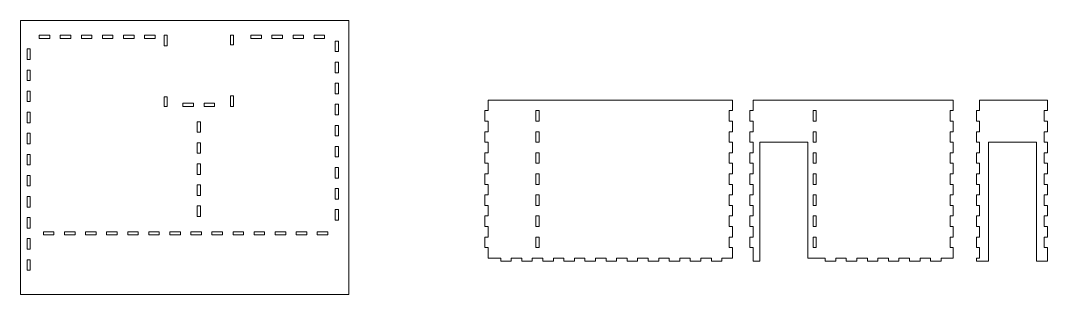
# Model space of a CAD drawing. Header units: millimetres. Extents: x -17105 to -8097, y 7860 to 10394.
# Drawn here: x -14650 to -13675, y 10134 to 10394 of the extents above; entities that cross this region are included whole.
import ezdxf

# ---------------------------------------------------------------- set-up
doc = ezdxf.new("R2010")
doc.units = ezdxf.units.MM
doc.layers.add('A-DETL-THIN', color=151, linetype='Continuous', lineweight=9)

msp = doc.modelspace()

# ---------------------------------------------------------------- linework, layer by layer
at = {"layer": 'A-DETL-THIN'}
for p, q in [((-14650.47, 10393.85), (-14338.74, 10393.85)), ((-14650.47, 10133.85), (-14650.47, 10393.85)), ((-14338.74, 10393.85), (-14338.74, 10133.85)), ((-14632.74, 10379.85), (-14632.74, 10376.85)), ((-14632.74, 10379.85), (-14622.74, 10379.85)), ((-14622.74, 10376.85), (-14632.74, 10376.85)), ((-14622.74, 10379.85), (-14622.74, 10376.85)), ((-14612.74, 10379.85), (-14612.74, 10376.85)), ((-14612.74, 10379.85), (-14602.74, 10379.85)), ((-14602.74, 10376.85), (-14612.74, 10376.85)), ((-14602.74, 10379.85), (-14602.74, 10376.85)), ((-14592.74, 10379.85), (-14592.74, 10376.85)), ((-14592.74, 10379.85), (-14582.74, 10379.85)), ((-14582.74, 10376.85), (-14592.74, 10376.85)), ((-14582.74, 10379.85), (-14582.74, 10376.85)), ((-14572.74, 10379.85), (-14572.74, 10376.85)), ((-14572.74, 10379.85), (-14562.74, 10379.85)), ((-14562.74, 10376.85), (-14572.74, 10376.85)), ((-14562.74, 10379.85), (-14562.74, 10376.85)), ((-14552.74, 10379.85), (-14552.74, 10376.85)), ((-14552.74, 10379.85), (-14542.74, 10379.85)), ((-14542.74, 10376.85), (-14552.74, 10376.85)), ((-14542.74, 10379.85), (-14542.74, 10376.85)), ((-14532.74, 10379.85), (-14532.74, 10376.85)), ((-14532.74, 10379.85), (-14522.74, 10379.85)), ((-14522.74, 10376.85), (-14532.74, 10376.85)), ((-14522.74, 10379.85), (-14522.74, 10376.85)), ((-14514.24, 10379.85), (-14514.24, 10369.85)), ((-14514.24, 10379.85), (-14511.24, 10379.85)), ((-14511.24, 10379.85), (-14511.24, 10369.85)), ((-14451.24, 10379.85), (-14451.24, 10370.85)), ((-14451.24, 10379.85), (-14448.24, 10379.85)), ((-14448.24, 10379.85), (-14448.24, 10370.85)), ((-14431.74, 10379.85), (-14431.74, 10376.85)), ((-14431.74, 10379.85), (-14421.74, 10379.85)), ((-14421.74, 10376.85), (-14431.74, 10376.85)), ((-14421.74, 10379.85), (-14421.74, 10376.85)), ((-14411.74, 10379.85), (-14411.74, 10376.85)), ((-14411.74, 10379.85), (-14401.74, 10379.85)), ((-14401.74, 10376.85), (-14411.74, 10376.85)), ((-14401.74, 10379.85), (-14401.74, 10376.85)), ((-14391.74, 10379.85), (-14391.74, 10376.85)), ((-14391.74, 10379.85), (-14381.74, 10379.85)), ((-14381.74, 10376.85), (-14391.74, 10376.85)), ((-14381.74, 10379.85), (-14381.74, 10376.85)), ((-14371.74, 10379.85), (-14371.74, 10376.85)), ((-14371.74, 10379.85), (-14361.74, 10379.85)), ((-14361.74, 10376.85), (-14371.74, 10376.85)), ((-14361.74, 10379.85), (-14361.74, 10376.85)), ((-14351.74, 10374.35), (-14348.74, 10374.35)), ((-14351.74, 10364.35), (-14351.74, 10374.35)), ((-14348.74, 10374.35), (-14348.74, 10364.35)), ((-14644.24, 10366.85), (-14641.24, 10366.85)), ((-14644.24, 10356.85), (-14644.24, 10366.85)), ((-14641.24, 10366.85), (-14641.24, 10356.85)), ((-14514.24, 10369.85), (-14511.24, 10369.85)), ((-14448.24, 10370.85), (-14451.24, 10370.85)), ((-14351.74, 10364.35), (-14348.74, 10364.35)), ((-14644.24, 10356.85), (-14641.24, 10356.85)), ((-14351.74, 10354.35), (-14348.74, 10354.35)), ((-14351.74, 10344.35), (-14351.74, 10354.35)), ((-14348.74, 10354.35), (-14348.74, 10344.35)), ((-14644.24, 10346.85), (-14641.24, 10346.85)), ((-14644.24, 10336.85), (-14644.24, 10346.85)), ((-14641.24, 10346.85), (-14641.24, 10336.85)), ((-14644.24, 10336.85), (-14641.24, 10336.85)), ((-14351.74, 10344.35), (-14348.74, 10344.35)), ((-14644.24, 10326.85), (-14641.24, 10326.85)), ((-14644.24, 10316.85), (-14644.24, 10326.85)), ((-14641.24, 10326.85), (-14641.24, 10316.85)), ((-14351.74, 10334.35), (-14348.74, 10334.35)), ((-14351.74, 10324.35), (-14351.74, 10334.35)), ((-14348.74, 10334.35), (-14348.74, 10324.35)), ((-14644.24, 10316.85), (-14641.24, 10316.85)), ((-14514.24, 10312.35), (-14514.24, 10321.35)), ((-14514.24, 10321.35), (-14511.24, 10321.35)), ((-14511.24, 10321.35), (-14511.24, 10312.35)), ((-14448.24, 10322.35), (-14451.24, 10322.35)), ((-14451.24, 10322.35), (-14451.24, 10312.35)), ((-14448.24, 10312.35), (-14448.24, 10322.35)), ((-14351.74, 10324.35), (-14348.74, 10324.35)), ((-14206.61, 10318.34), (-14206.61, 10308.34)), ((-13974.61, 10318.34), (-14206.61, 10318.34)), ((-14206.61, 10308.34), (-14206.61, 10318.34)), ((-13974.61, 10318.34), (-13974.61, 10308.34)), ((-13974.61, 10308.34), (-13974.61, 10318.34)), ((-13954.98, 10318.34), (-13954.98, 10308.34)), ((-13954.98, 10318.34), (-13764.98, 10318.34)), ((-13954.98, 10308.34), (-13954.98, 10318.34)), ((-13764.98, 10318.34), (-13764.98, 10308.34)), ((-13764.98, 10308.34), (-13764.98, 10318.34)), ((-13739.98, 10318.34), (-13739.98, 10308.34)), ((-13739.98, 10318.34), (-13675.48, 10318.34)), ((-13739.98, 10308.34), (-13739.98, 10318.34)), ((-13675.48, 10318.34), (-13675.48, 10308.34)), ((-13675.48, 10308.34), (-13675.48, 10318.34)), ((-14644.24, 10306.85), (-14641.24, 10306.85)), ((-14644.24, 10296.85), (-14644.24, 10306.85)), ((-14641.24, 10306.85), (-14641.24, 10296.85)), ((-14511.24, 10312.35), (-14514.24, 10312.35)), ((-14496.24, 10315.35), (-14496.24, 10312.35)), ((-14496.24, 10315.35), (-14486.24, 10315.35)), ((-14486.24, 10312.35), (-14496.24, 10312.35)), ((-14486.24, 10315.35), (-14486.24, 10312.35)), ((-14476.24, 10315.35), (-14476.24, 10312.35)), ((-14476.24, 10315.35), (-14466.24, 10315.35)), ((-14466.24, 10312.35), (-14476.24, 10312.35)), ((-14466.24, 10315.35), (-14466.24, 10312.35)), ((-14451.24, 10312.35), (-14448.24, 10312.35)), ((-14351.74, 10314.35), (-14348.74, 10314.35)), ((-14351.74, 10304.35), (-14351.74, 10314.35)), ((-14348.74, 10314.35), (-14348.74, 10304.35)), ((-14206.61, 10308.34), (-14209.61, 10308.34)), ((-14209.61, 10308.34), (-14209.61, 10298.34)), ((-14158.11, 10308.34), (-14161.11, 10308.34)), ((-14161.11, 10308.34), (-14161.11, 10298.34)), ((-14158.11, 10308.34), (-14158.11, 10298.34)), ((-13974.61, 10308.34), (-13977.61, 10308.34)), ((-13977.61, 10308.34), (-13977.61, 10298.34)), ((-13954.98, 10308.34), (-13957.98, 10308.34)), ((-13957.98, 10308.34), (-13957.98, 10298.34)), ((-13894.98, 10308.34), (-13897.98, 10308.34)), ((-13897.98, 10308.34), (-13897.98, 10298.34)), ((-13894.98, 10308.34), (-13894.98, 10298.34)), ((-13764.98, 10308.34), (-13767.98, 10308.34)), ((-13767.98, 10308.34), (-13767.98, 10298.34)), ((-13739.98, 10308.34), (-13742.98, 10308.34)), ((-13742.98, 10308.34), (-13742.98, 10298.34)), ((-13675.48, 10308.34), (-13678.48, 10308.34)), ((-13678.48, 10308.34), (-13678.48, 10298.34)), ((-14644.24, 10296.85), (-14641.24, 10296.85)), ((-14482.74, 10297.85), (-14479.74, 10297.85)), ((-14482.74, 10287.85), (-14482.74, 10297.85)), ((-14479.74, 10297.85), (-14479.74, 10287.85)), ((-14351.74, 10304.35), (-14348.74, 10304.35)), ((-14206.61, 10298.34), (-14209.61, 10298.34)), ((-14206.61, 10288.34), (-14206.61, 10298.34)), ((-14158.11, 10298.34), (-14161.11, 10298.34)), ((-13974.61, 10298.34), (-13977.61, 10298.34)), ((-13974.61, 10288.34), (-13974.61, 10298.34)), ((-13954.98, 10298.34), (-13957.98, 10298.34)), ((-13954.98, 10288.34), (-13954.98, 10298.34)), ((-13894.98, 10298.34), (-13897.98, 10298.34)), ((-13764.98, 10298.34), (-13767.98, 10298.34)), ((-13764.98, 10288.34), (-13764.98, 10298.34)), ((-13739.98, 10298.34), (-13742.98, 10298.34)), ((-13739.98, 10288.34), (-13739.98, 10298.34)), ((-13675.48, 10298.34), (-13678.48, 10298.34)), ((-13675.48, 10288.34), (-13675.48, 10298.34)), ((-14644.24, 10286.85), (-14641.24, 10286.85)), ((-14644.24, 10276.85), (-14644.24, 10286.85)), ((-14641.24, 10286.85), (-14641.24, 10276.85)), ((-14482.74, 10287.85), (-14479.74, 10287.85)), ((-14351.74, 10294.35), (-14348.74, 10294.35)), ((-14351.74, 10284.35), (-14351.74, 10294.35)), ((-14348.74, 10294.35), (-14348.74, 10284.35)), ((-14206.61, 10288.34), (-14209.61, 10288.34)), ((-14209.61, 10288.34), (-14209.61, 10278.34)), ((-14158.11, 10288.34), (-14161.11, 10288.34)), ((-14161.11, 10288.34), (-14161.11, 10278.34)), ((-14158.11, 10288.34), (-14158.11, 10278.34)), ((-13974.61, 10288.34), (-13977.61, 10288.34)), ((-13977.61, 10288.34), (-13977.61, 10278.34)), ((-13954.98, 10288.34), (-13957.98, 10288.34)), ((-13957.98, 10288.34), (-13957.98, 10278.34)), ((-13894.98, 10288.34), (-13897.98, 10288.34)), ((-13897.98, 10288.34), (-13897.98, 10278.34)), ((-13894.98, 10288.34), (-13894.98, 10278.34)), ((-13764.98, 10288.34), (-13767.98, 10288.34)), ((-13767.98, 10288.34), (-13767.98, 10278.34)), ((-13739.98, 10288.34), (-13742.98, 10288.34)), ((-13742.98, 10288.34), (-13742.98, 10278.34)), ((-13675.48, 10288.34), (-13678.48, 10288.34)), ((-13678.48, 10288.34), (-13678.48, 10278.34)), ((-14644.24, 10276.85), (-14641.24, 10276.85)), ((-14482.74, 10277.85), (-14479.74, 10277.85)), ((-14482.74, 10267.85), (-14482.74, 10277.85)), ((-14479.74, 10277.85), (-14479.74, 10267.85)), ((-14351.74, 10284.35), (-14348.74, 10284.35)), ((-14206.61, 10278.34), (-14209.61, 10278.34)), ((-14206.61, 10268.34), (-14206.61, 10278.34)), ((-14158.11, 10278.34), (-14161.11, 10278.34)), ((-13974.61, 10278.34), (-13977.61, 10278.34)), ((-13974.61, 10268.34), (-13974.61, 10278.34)), ((-13954.98, 10278.34), (-13957.98, 10278.34)), ((-13954.98, 10268.34), (-13954.98, 10278.34)), ((-13948.48, 10278.34), (-13948.48, 10165.34)), ((-13948.48, 10278.34), (-13902.98, 10278.34)), ((-13902.98, 10278.34), (-13902.98, 10168.34)), ((-13894.98, 10278.34), (-13897.98, 10278.34)), ((-13764.98, 10278.34), (-13767.98, 10278.34)), ((-13764.98, 10268.34), (-13764.98, 10278.34)), ((-13739.98, 10278.34), (-13742.98, 10278.34)), ((-13739.98, 10268.34), (-13739.98, 10278.34)), ((-13731.48, 10278.34), (-13731.48, 10165.34)), ((-13731.48, 10278.34), (-13685.98, 10278.34)), ((-13685.98, 10278.34), (-13685.98, 10165.34)), ((-13675.48, 10278.34), (-13678.48, 10278.34)), ((-13675.48, 10268.34), (-13675.48, 10278.34)), ((-14644.24, 10266.85), (-14641.24, 10266.85)), ((-14644.24, 10256.85), (-14644.24, 10266.85)), ((-14641.24, 10266.85), (-14641.24, 10256.85)), ((-14482.74, 10267.85), (-14479.74, 10267.85)), ((-14351.74, 10274.35), (-14348.74, 10274.35)), ((-14351.74, 10264.35), (-14351.74, 10274.35)), ((-14348.74, 10274.35), (-14348.74, 10264.35)), ((-14206.61, 10268.34), (-14209.61, 10268.34)), ((-14209.61, 10268.34), (-14209.61, 10258.34)), ((-14158.11, 10268.34), (-14161.11, 10268.34)), ((-14161.11, 10268.34), (-14161.11, 10258.34)), ((-14158.11, 10268.34), (-14158.11, 10258.34)), ((-13974.61, 10268.34), (-13977.61, 10268.34)), ((-13977.61, 10268.34), (-13977.61, 10258.34)), ((-13954.98, 10268.34), (-13957.98, 10268.34)), ((-13957.98, 10268.34), (-13957.98, 10258.34)), ((-13894.98, 10268.34), (-13897.98, 10268.34)), ((-13897.98, 10268.34), (-13897.98, 10258.34)), ((-13894.98, 10268.34), (-13894.98, 10258.34)), ((-13764.98, 10268.34), (-13767.98, 10268.34)), ((-13767.98, 10268.34), (-13767.98, 10258.34)), ((-13739.98, 10268.34), (-13742.98, 10268.34)), ((-13742.98, 10268.34), (-13742.98, 10258.34)), ((-13675.48, 10268.34), (-13678.48, 10268.34)), ((-13678.48, 10268.34), (-13678.48, 10258.34)), ((-14482.74, 10257.85), (-14479.74, 10257.85)), ((-14482.74, 10247.85), (-14482.74, 10257.85)), ((-14479.74, 10257.85), (-14479.74, 10247.85)), ((-14351.74, 10264.35), (-14348.74, 10264.35)), ((-14206.61, 10258.34), (-14209.61, 10258.34)), ((-14206.61, 10248.34), (-14206.61, 10258.34)), ((-14158.11, 10258.34), (-14161.11, 10258.34)), ((-13974.61, 10258.34), (-13977.61, 10258.34)), ((-13974.61, 10248.34), (-13974.61, 10258.34)), ((-13954.98, 10258.34), (-13957.98, 10258.34)), ((-13954.98, 10248.34), (-13954.98, 10258.34)), ((-13894.98, 10258.34), (-13897.98, 10258.34)), ((-13764.98, 10258.34), (-13767.98, 10258.34)), ((-13764.98, 10248.34), (-13764.98, 10258.34)), ((-13739.98, 10258.34), (-13742.98, 10258.34)), ((-13739.98, 10248.34), (-13739.98, 10258.34)), ((-13675.48, 10258.34), (-13678.48, 10258.34)), ((-13675.48, 10248.34), (-13675.48, 10258.34)), ((-14644.24, 10256.85), (-14641.24, 10256.85)), ((-14482.74, 10247.85), (-14479.74, 10247.85)), ((-14351.74, 10254.35), (-14348.74, 10254.35)), ((-14351.74, 10244.35), (-14351.74, 10254.35)), ((-14348.74, 10254.35), (-14348.74, 10244.35)), ((-14206.61, 10248.34), (-14209.61, 10248.34)), ((-14209.61, 10248.34), (-14209.61, 10238.34)), ((-14158.11, 10248.34), (-14161.11, 10248.34)), ((-14161.11, 10248.34), (-14161.11, 10238.34)), ((-14158.11, 10248.34), (-14158.11, 10238.34)), ((-13974.61, 10248.34), (-13977.61, 10248.34)), ((-13977.61, 10248.34), (-13977.61, 10238.34)), ((-13954.98, 10248.34), (-13957.98, 10248.34)), ((-13957.98, 10248.34), (-13957.98, 10238.34)), ((-13894.98, 10248.34), (-13897.98, 10248.34)), ((-13897.98, 10248.34), (-13897.98, 10238.34)), ((-13894.98, 10248.34), (-13894.98, 10238.34)), ((-13764.98, 10248.34), (-13767.98, 10248.34)), ((-13767.98, 10248.34), (-13767.98, 10238.34)), ((-13739.98, 10248.34), (-13742.98, 10248.34)), ((-13742.98, 10248.34), (-13742.98, 10238.34)), ((-13675.48, 10248.34), (-13678.48, 10248.34)), ((-13678.48, 10248.34), (-13678.48, 10238.34)), ((-14644.24, 10246.85), (-14641.24, 10246.85)), ((-14644.24, 10236.85), (-14644.24, 10246.85)), ((-14641.24, 10246.85), (-14641.24, 10236.85)), ((-14482.74, 10237.85), (-14479.74, 10237.85)), ((-14482.74, 10227.85), (-14482.74, 10237.85)), ((-14479.74, 10237.85), (-14479.74, 10227.85)), ((-14351.74, 10244.35), (-14348.74, 10244.35)), ((-14206.61, 10238.34), (-14209.61, 10238.34)), ((-14206.61, 10228.34), (-14206.61, 10238.34)), ((-14158.11, 10238.34), (-14161.11, 10238.34)), ((-13974.61, 10238.34), (-13977.61, 10238.34)), ((-13974.61, 10228.34), (-13974.61, 10238.34)), ((-13954.98, 10238.34), (-13957.98, 10238.34)), ((-13954.98, 10228.34), (-13954.98, 10238.34)), ((-13894.98, 10238.34), (-13897.98, 10238.34)), ((-13764.98, 10238.34), (-13767.98, 10238.34)), ((-13764.98, 10228.34), (-13764.98, 10238.34)), ((-13739.98, 10238.34), (-13742.98, 10238.34)), ((-13739.98, 10228.34), (-13739.98, 10238.34)), ((-13675.48, 10238.34), (-13678.48, 10238.34)), ((-13675.48, 10228.34), (-13675.48, 10238.34)), ((-14644.24, 10236.85), (-14641.24, 10236.85)), ((-14482.74, 10227.85), (-14479.74, 10227.85)), ((-14351.74, 10234.35), (-14348.74, 10234.35)), ((-14351.74, 10224.35), (-14351.74, 10234.35)), ((-14348.74, 10234.35), (-14348.74, 10224.35)), ((-14206.61, 10228.34), (-14209.61, 10228.34)), ((-14209.61, 10228.34), (-14209.61, 10218.34)), ((-14158.11, 10228.34), (-14161.11, 10228.34)), ((-14161.11, 10228.34), (-14161.11, 10218.34)), ((-14158.11, 10228.34), (-14158.11, 10218.34)), ((-13974.61, 10228.34), (-13977.61, 10228.34)), ((-13977.61, 10228.34), (-13977.61, 10218.34)), ((-13954.98, 10228.34), (-13957.98, 10228.34)), ((-13957.98, 10228.34), (-13957.98, 10218.34)), ((-13894.98, 10228.34), (-13897.98, 10228.34)), ((-13897.98, 10228.34), (-13897.98, 10218.34)), ((-13894.98, 10228.34), (-13894.98, 10218.34)), ((-13764.98, 10228.34), (-13767.98, 10228.34)), ((-13767.98, 10228.34), (-13767.98, 10218.34)), ((-13739.98, 10228.34), (-13742.98, 10228.34)), ((-13742.98, 10228.34), (-13742.98, 10218.34)), ((-13675.48, 10228.34), (-13678.48, 10228.34)), ((-13678.48, 10228.34), (-13678.48, 10218.34)), ((-14644.24, 10226.85), (-14641.24, 10226.85)), ((-14644.24, 10216.85), (-14644.24, 10226.85)), ((-14641.24, 10226.85), (-14641.24, 10216.85)), ((-14351.74, 10224.35), (-14348.74, 10224.35)), ((-14206.61, 10218.34), (-14209.61, 10218.34)), ((-14206.61, 10208.34), (-14206.61, 10218.34)), ((-14158.11, 10218.34), (-14161.11, 10218.34)), ((-13974.61, 10218.34), (-13977.61, 10218.34)), ((-13974.61, 10208.34), (-13974.61, 10218.34)), ((-13954.98, 10218.34), (-13957.98, 10218.34)), ((-13954.98, 10208.34), (-13954.98, 10218.34)), ((-13894.98, 10218.34), (-13897.98, 10218.34)), ((-13764.98, 10218.34), (-13767.98, 10218.34)), ((-13764.98, 10208.34), (-13764.98, 10218.34)), ((-13739.98, 10218.34), (-13742.98, 10218.34)), ((-13739.98, 10208.34), (-13739.98, 10218.34)), ((-13675.48, 10218.34), (-13678.48, 10218.34)), ((-13675.48, 10208.34), (-13675.48, 10218.34)), ((-14644.24, 10216.85), (-14641.24, 10216.85)), ((-14482.74, 10217.85), (-14479.74, 10217.85)), ((-14482.74, 10207.85), (-14482.74, 10217.85)), ((-14479.74, 10217.85), (-14479.74, 10207.85)), ((-14351.74, 10214.35), (-14348.74, 10214.35)), ((-14351.74, 10204.35), (-14351.74, 10214.35)), ((-14348.74, 10214.35), (-14348.74, 10204.35)), ((-14206.61, 10208.34), (-14209.61, 10208.34)), ((-14209.61, 10208.34), (-14209.61, 10198.34)), ((-14158.11, 10208.34), (-14161.11, 10208.34)), ((-14161.11, 10208.34), (-14161.11, 10198.34)), ((-14158.11, 10208.34), (-14158.11, 10198.34)), ((-13974.61, 10208.34), (-13977.61, 10208.34)), ((-13977.61, 10208.34), (-13977.61, 10198.34)), ((-13954.98, 10208.34), (-13957.98, 10208.34)), ((-13957.98, 10208.34), (-13957.98, 10198.34)), ((-13894.98, 10208.34), (-13897.98, 10208.34)), ((-13897.98, 10208.34), (-13897.98, 10198.34)), ((-13894.98, 10208.34), (-13894.98, 10198.34)), ((-13764.98, 10208.34), (-13767.98, 10208.34)), ((-13767.98, 10208.34), (-13767.98, 10198.34)), ((-13739.98, 10208.34), (-13742.98, 10208.34)), ((-13742.98, 10208.34), (-13742.98, 10198.34)), ((-13675.48, 10208.34), (-13678.48, 10208.34)), ((-13678.48, 10208.34), (-13678.48, 10198.34)), ((-14644.24, 10206.85), (-14641.24, 10206.85)), ((-14644.24, 10196.85), (-14644.24, 10206.85)), ((-14641.24, 10206.85), (-14641.24, 10196.85)), ((-14482.74, 10207.85), (-14479.74, 10207.85)), ((-14351.74, 10204.35), (-14348.74, 10204.35)), ((-14644.24, 10196.85), (-14641.24, 10196.85)), ((-14628.74, 10193.35), (-14628.74, 10190.35)), ((-14628.74, 10193.35), (-14618.74, 10193.35)), ((-14618.74, 10190.35), (-14628.74, 10190.35)), ((-14618.74, 10193.35), (-14618.74, 10190.35)), ((-14608.74, 10193.35), (-14608.74, 10190.35)), ((-14608.74, 10193.35), (-14598.74, 10193.35)), ((-14598.74, 10190.35), (-14608.74, 10190.35)), ((-14598.74, 10193.35), (-14598.74, 10190.35)), ((-14588.74, 10193.35), (-14588.74, 10190.35)), ((-14588.74, 10193.35), (-14578.74, 10193.35)), ((-14578.74, 10190.35), (-14588.74, 10190.35)), ((-14578.74, 10193.35), (-14578.74, 10190.35)), ((-14568.74, 10193.35), (-14568.74, 10190.35)), ((-14568.74, 10193.35), (-14558.74, 10193.35)), ((-14558.74, 10190.35), (-14568.74, 10190.35)), ((-14558.74, 10193.35), (-14558.74, 10190.35)), ((-14548.74, 10193.35), (-14548.74, 10190.35)), ((-14548.74, 10193.35), (-14538.74, 10193.35)), ((-14538.74, 10190.35), (-14548.74, 10190.35)), ((-14538.74, 10193.35), (-14538.74, 10190.35)), ((-14528.74, 10193.35), (-14528.74, 10190.35)), ((-14528.74, 10193.35), (-14518.74, 10193.35)), ((-14518.74, 10190.35), (-14528.74, 10190.35)), ((-14518.74, 10193.35), (-14518.74, 10190.35)), ((-14508.74, 10193.35), (-14508.74, 10190.35)), ((-14508.74, 10193.35), (-14498.74, 10193.35)), ((-14498.74, 10190.35), (-14508.74, 10190.35)), ((-14498.74, 10193.35), (-14498.74, 10190.35)), ((-14488.74, 10193.35), (-14488.74, 10190.35)), ((-14488.74, 10193.35), (-14478.74, 10193.35)), ((-14478.74, 10190.35), (-14488.74, 10190.35)), ((-14478.74, 10193.35), (-14478.74, 10190.35)), ((-14468.74, 10193.35), (-14468.74, 10190.35)), ((-14468.74, 10193.35), (-14458.74, 10193.35)), ((-14458.74, 10190.35), (-14468.74, 10190.35)), ((-14458.74, 10193.35), (-14458.74, 10190.35)), ((-14448.74, 10193.35), (-14448.74, 10190.35)), ((-14448.74, 10193.35), (-14438.74, 10193.35)), ((-14438.74, 10190.35), (-14448.74, 10190.35)), ((-14438.74, 10193.35), (-14438.74, 10190.35)), ((-14428.74, 10193.35), (-14428.74, 10190.35)), ((-14428.74, 10193.35), (-14418.74, 10193.35)), ((-14418.74, 10190.35), (-14428.74, 10190.35)), ((-14418.74, 10193.35), (-14418.74, 10190.35)), ((-14408.74, 10193.35), (-14408.74, 10190.35)), ((-14408.74, 10193.35), (-14398.74, 10193.35)), ((-14398.74, 10190.35), (-14408.74, 10190.35)), ((-14398.74, 10193.35), (-14398.74, 10190.35)), ((-14388.74, 10193.35), (-14388.74, 10190.35)), ((-14388.74, 10193.35), (-14378.74, 10193.35)), ((-14378.74, 10190.35), (-14388.74, 10190.35)), ((-14378.74, 10193.35), (-14378.74, 10190.35)), ((-14368.74, 10193.35), (-14368.74, 10190.35)), ((-14368.74, 10193.35), (-14358.74, 10193.35)), ((-14358.74, 10190.35), (-14368.74, 10190.35)), ((-14358.74, 10193.35), (-14358.74, 10190.35)), ((-14206.61, 10198.34), (-14209.61, 10198.34)), ((-14206.61, 10188.34), (-14206.61, 10198.34)), ((-14158.11, 10198.34), (-14161.11, 10198.34)), ((-13974.61, 10198.34), (-13977.61, 10198.34)), ((-13974.61, 10188.34), (-13974.61, 10198.34)), ((-13954.98, 10198.34), (-13957.98, 10198.34)), ((-13954.98, 10188.34), (-13954.98, 10198.34)), ((-13894.98, 10198.34), (-13897.98, 10198.34)), ((-13764.98, 10198.34), (-13767.98, 10198.34)), ((-13764.98, 10188.34), (-13764.98, 10198.34)), ((-13739.98, 10198.34), (-13742.98, 10198.34)), ((-13739.98, 10188.34), (-13739.98, 10198.34)), ((-13675.48, 10198.34), (-13678.48, 10198.34)), ((-13675.48, 10188.34), (-13675.48, 10198.34)), ((-14644.24, 10186.85), (-14641.24, 10186.85)), ((-14644.24, 10176.85), (-14644.24, 10186.85)), ((-14641.24, 10186.85), (-14641.24, 10176.85)), ((-14206.61, 10188.34), (-14209.61, 10188.34)), ((-14209.61, 10188.34), (-14209.61, 10178.34)), ((-14158.11, 10188.34), (-14161.11, 10188.34)), ((-14161.11, 10188.34), (-14161.11, 10178.34)), ((-14158.11, 10188.34), (-14158.11, 10178.34)), ((-13974.61, 10188.34), (-13977.61, 10188.34)), ((-13977.61, 10188.34), (-13977.61, 10178.34)), ((-13954.98, 10188.34), (-13957.98, 10188.34)), ((-13957.98, 10188.34), (-13957.98, 10178.34)), ((-13894.98, 10188.34), (-13897.98, 10188.34)), ((-13897.98, 10188.34), (-13897.98, 10178.34)), ((-13894.98, 10188.34), (-13894.98, 10178.34)), ((-13764.98, 10188.34), (-13767.98, 10188.34)), ((-13767.98, 10188.34), (-13767.98, 10178.34)), ((-13739.98, 10188.34), (-13742.98, 10188.34)), ((-13742.98, 10188.34), (-13742.98, 10178.34)), ((-13675.48, 10188.34), (-13678.48, 10188.34)), ((-13678.48, 10188.34), (-13678.48, 10178.34)), ((-14644.24, 10176.85), (-14641.24, 10176.85)), ((-14206.61, 10178.34), (-14209.61, 10178.34)), ((-14206.61, 10168.34), (-14206.61, 10178.34)), ((-14158.11, 10178.34), (-14161.11, 10178.34)), ((-13974.61, 10178.34), (-13977.61, 10178.34)), ((-13974.61, 10168.34), (-13974.61, 10178.34)), ((-13954.98, 10178.34), (-13957.98, 10178.34)), ((-13954.98, 10165.34), (-13954.98, 10178.34)), ((-13894.98, 10178.34), (-13897.98, 10178.34)), ((-13764.98, 10178.34), (-13767.98, 10178.34)), ((-13764.98, 10168.34), (-13764.98, 10178.34)), ((-13739.98, 10178.34), (-13742.98, 10178.34)), ((-13739.98, 10168.34), (-13739.98, 10178.34)), ((-13675.48, 10178.34), (-13678.48, 10178.34)), ((-13675.48, 10165.34), (-13675.48, 10178.34)), ((-14644.24, 10166.85), (-14641.24, 10166.85)), ((-14644.24, 10156.85), (-14644.24, 10166.85)), ((-14641.24, 10166.85), (-14641.24, 10156.85)), ((-14206.61, 10168.34), (-14194.61, 10168.34)), ((-14194.61, 10168.34), (-14194.61, 10165.34)), ((-14184.61, 10165.34), (-14194.61, 10165.34)), ((-14184.61, 10168.34), (-14184.61, 10165.34)), ((-14184.61, 10168.34), (-14174.61, 10168.34)), ((-14174.61, 10168.34), (-14174.61, 10165.34)), ((-14164.61, 10165.34), (-14174.61, 10165.34)), ((-14164.61, 10168.34), (-14164.61, 10165.34)), ((-14164.61, 10168.34), (-14154.61, 10168.34)), ((-14154.61, 10168.34), (-14154.61, 10165.34)), ((-14144.61, 10165.34), (-14154.61, 10165.34)), ((-14144.61, 10168.34), (-14134.61, 10168.34)), ((-14144.61, 10168.34), (-14144.61, 10165.34)), ((-14134.61, 10168.34), (-14134.61, 10165.34)), ((-14124.61, 10165.34), (-14134.61, 10165.34)), ((-14124.61, 10168.34), (-14114.61, 10168.34)), ((-14124.61, 10168.34), (-14124.61, 10165.34)), ((-14114.61, 10168.34), (-14114.61, 10165.34)), ((-14104.61, 10165.34), (-14114.61, 10165.34)), ((-14104.61, 10168.34), (-14104.61, 10165.34)), ((-14104.61, 10168.34), (-14094.61, 10168.34)), ((-14094.61, 10168.34), (-14094.61, 10165.34)), ((-14084.61, 10165.34), (-14094.61, 10165.34)), ((-14084.61, 10168.34), (-14084.61, 10165.34)), ((-14084.61, 10168.34), (-14074.61, 10168.34)), ((-14074.61, 10168.34), (-14074.61, 10165.34)), ((-14064.61, 10165.34), (-14074.61, 10165.34)), ((-14064.61, 10168.34), (-14064.61, 10165.34)), ((-14064.61, 10168.34), (-14054.61, 10168.34)), ((-14054.61, 10168.34), (-14054.61, 10165.34)), ((-14044.61, 10165.34), (-14054.61, 10165.34)), ((-14044.61, 10168.34), (-14044.61, 10165.34)), ((-14044.61, 10168.34), (-14034.61, 10168.34)), ((-14034.61, 10168.34), (-14034.61, 10165.34)), ((-14024.61, 10165.34), (-14034.61, 10165.34)), ((-14024.61, 10168.34), (-14024.61, 10165.34)), ((-14024.61, 10168.34), (-14014.61, 10168.34)), ((-14014.61, 10168.34), (-14014.61, 10165.34)), ((-14004.61, 10165.34), (-14014.61, 10165.34)), ((-14004.61, 10168.34), (-14004.61, 10165.34)), ((-14004.61, 10168.34), (-13994.61, 10168.34)), ((-13994.61, 10168.34), (-13994.61, 10165.34)), ((-13984.61, 10165.34), (-13994.61, 10165.34)), ((-13974.61, 10168.34), (-13984.61, 10168.34)), ((-13984.61, 10168.34), (-13984.61, 10165.34)), ((-13984.61, 10168.34), (-13974.61, 10168.34)), ((-13948.48, 10165.34), (-13954.98, 10165.34)), ((-13902.98, 10168.34), (-13886.48, 10168.34)), ((-13886.48, 10168.34), (-13886.48, 10165.34)), ((-13876.48, 10165.34), (-13886.48, 10165.34)), ((-13876.48, 10168.34), (-13876.48, 10165.34)), ((-13876.48, 10168.34), (-13866.48, 10168.34)), ((-13866.48, 10168.34), (-13866.48, 10165.34)), ((-13856.48, 10165.34), (-13866.48, 10165.34)), ((-13856.48, 10168.34), (-13856.48, 10165.34)), ((-13856.48, 10168.34), (-13846.48, 10168.34)), ((-13846.48, 10168.34), (-13846.48, 10165.34)), ((-13836.48, 10165.34), (-13846.48, 10165.34)), ((-13836.48, 10168.34), (-13836.48, 10165.34)), ((-13836.48, 10168.34), (-13826.48, 10168.34)), ((-13826.48, 10168.34), (-13826.48, 10165.34)), ((-13816.48, 10165.34), (-13826.48, 10165.34)), ((-13816.48, 10168.34), (-13816.48, 10165.34)), ((-13816.48, 10168.34), (-13806.48, 10168.34)), ((-13806.48, 10168.34), (-13806.48, 10165.34)), ((-13796.48, 10165.34), (-13806.48, 10165.34)), ((-13796.48, 10168.34), (-13796.48, 10165.34)), ((-13796.48, 10168.34), (-13786.48, 10168.34)), ((-13786.48, 10168.34), (-13786.48, 10165.34)), ((-13776.48, 10165.34), (-13786.48, 10165.34)), ((-13764.98, 10168.34), (-13776.48, 10168.34)), ((-13776.48, 10168.34), (-13776.48, 10165.34)), ((-13776.48, 10168.34), (-13764.98, 10168.34)), ((-13742.98, 10168.34), (-13742.98, 10165.34)), ((-13742.98, 10168.34), (-13739.98, 10168.34)), ((-13731.48, 10165.34), (-13742.98, 10165.34)), ((-13685.98, 10165.34), (-13675.48, 10165.34)), ((-14644.24, 10156.85), (-14641.24, 10156.85)), ((-14338.74, 10133.85), (-14650.47, 10133.85))]:
    msp.add_line(p, q, dxfattribs=at)

doc.saveas('drawing.dxf')
